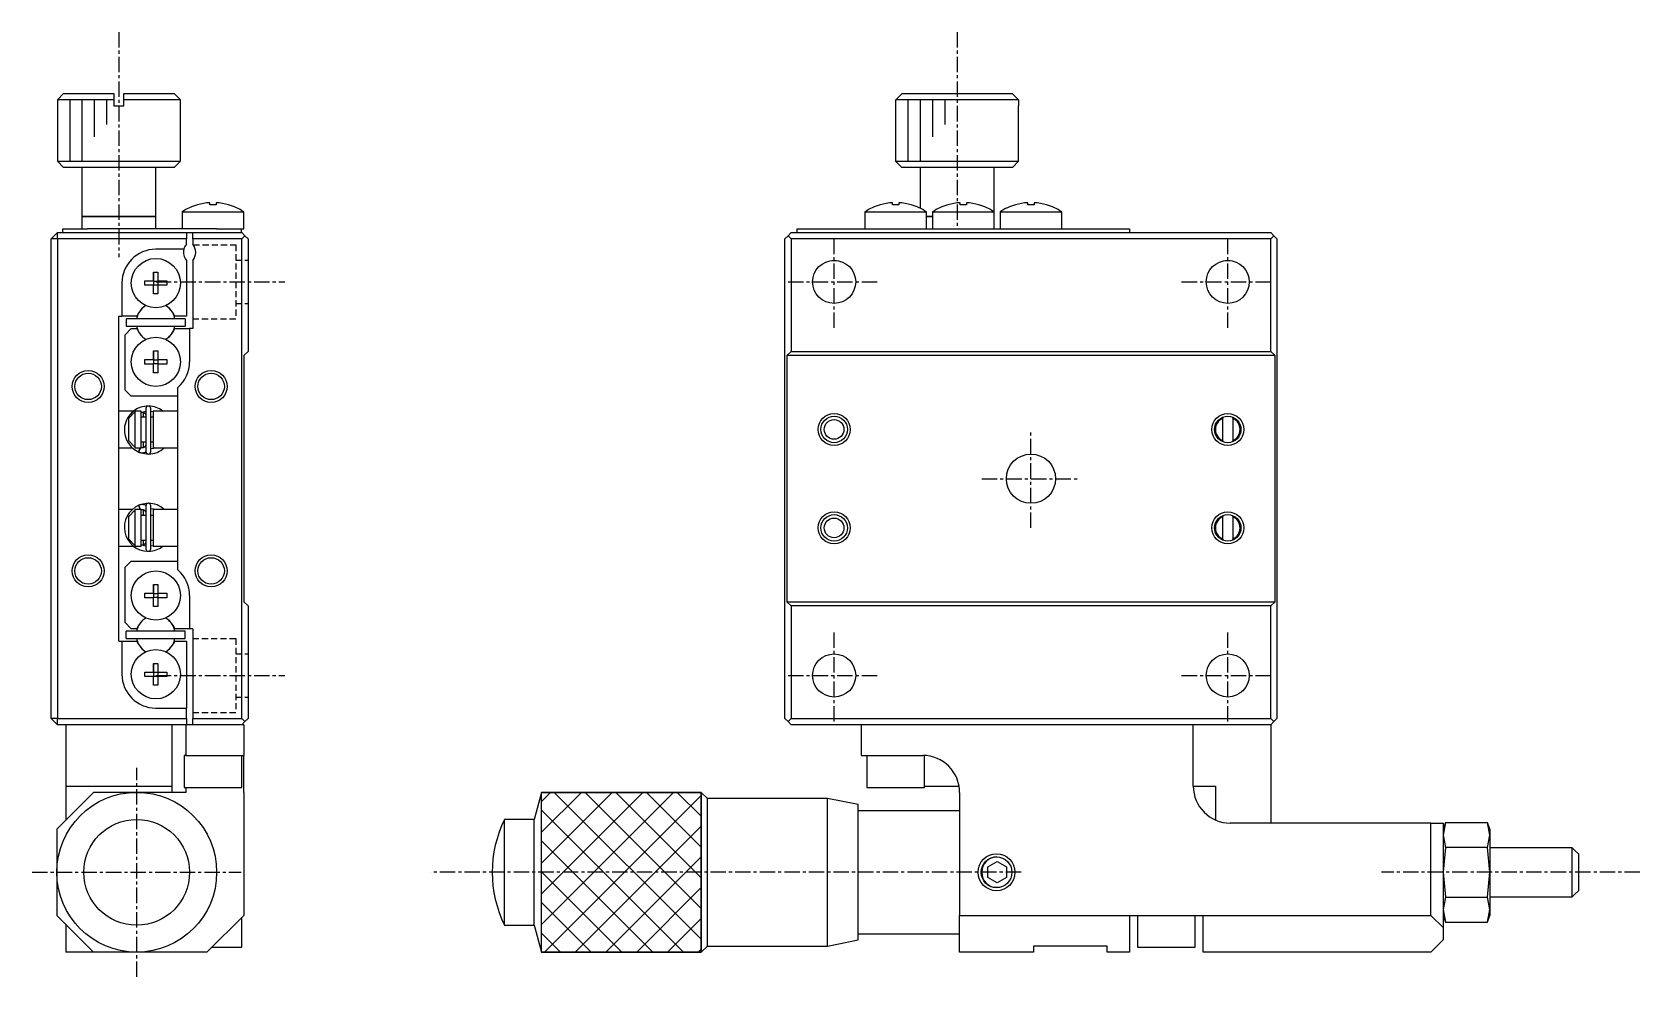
# Model space of a CAD drawing. Extents: x 10 to 343, y 10 to 226.
# Drawn here: x 212.5 to 343.2, y 117.1 to 193.9 of the extents above; entities that cross this region are included whole.
import ezdxf

# ---------------------------------------------------------------- set-up
doc = ezdxf.new("R2010")
doc.units = 0
doc.linetypes.add('CENTER', pattern=[2, 1.25, -0.25, 0.25, -0.25])
doc.linetypes.add('DASHED', pattern=[0.75, 0.5, -0.25])
doc.layers.get('0').update_dxf_attribs({"linetype": 'CONTINUOUS'})
doc.layers.add('CENTER', color=1, linetype='CENTER')

msp = doc.modelspace()

# ---------------------------------------------------------------- linework, layer by layer
at = {"color": 7, "linetype": 'CONTINUOUS'}
for p, q in [((215, 188.9), (214.5, 188.4)), ((219.1, 188.4), (214.5, 188.4)), ((214.5, 188.4), (214.5, 183.4)), ((215, 188.9), (219.1, 188.9)), ((219.1, 188.9), (219.1, 188.4)), ((219.1, 188.4), (219.1, 187.9)), ((219.9, 188.9), (224, 188.9)), ((219.9, 188.4), (219.9, 188.9)), ((224.5, 188.4), (219.9, 188.4)), ((219.9, 187.9), (219.9, 188.4)), ((224.5, 188.4), (224, 188.9)), ((224.5, 183.4), (224.5, 188.4)), ((282.666029, 188.4), (283.167817, 188.9)), ((282.666029, 187.9), (282.666029, 188.4)), ((292.633978, 188.4), (282.666029, 188.4)), ((283.167817, 188.9), (292.13219, 188.9)), ((292.13219, 188.9), (292.633978, 188.4)), ((292.633978, 188.4), (292.633978, 187.9)), ((219.1, 187.9), (219.9, 187.9)), ((282.650003, 187.9), (282.666029, 187.9)), ((282.650003, 187.9), (282.650003, 183.4)), ((292.633978, 187.9), (292.650003, 187.9)), ((292.650003, 183.4), (292.650003, 187.9)), ((214.5, 183.4), (224.5, 183.4)), ((214.5, 183.4), (215, 182.9)), ((224, 182.9), (224.5, 183.4)), ((282.650003, 183.4), (292.650003, 183.4)), ((282.650003, 183.4), (283.150003, 182.9)), ((292.150003, 182.9), (292.650003, 183.4)), ((224, 182.9), (215, 182.9)), ((216.5, 182.9), (216.5, 178.9)), ((222.5, 178.9), (222.5, 182.9)), ((292.150003, 182.9), (283.150003, 182.9)), ((284.650003, 182.9), (284.650003, 179.581129)), ((290.650003, 179.291657), (290.650003, 182.9)), ((224.65, 179.291657), (229.65, 179.291657)), ((224.65, 179.291657), (224.65, 177.9)), ((225.89141, 179.862581), (225.888067, 179.869436)), ((226.89, 179.862581), (226.89, 180.034953)), ((227.41, 179.862581), (226.89, 179.862581)), ((227.41, 180.034953), (227.41, 179.862581)), ((228.411933, 179.869436), (228.40859, 179.862581)), ((229.65, 177.9), (229.65, 179.291657)), ((280.150003, 179.291657), (282.650003, 179.291657)), ((280.150003, 179.291657), (280.150003, 177.9)), ((281.391414, 179.862581), (281.388071, 179.869436)), ((282.390003, 179.862581), (282.390003, 180.034953)), ((282.910003, 179.862581), (282.390003, 179.862581)), ((282.650003, 179.291657), (285.150003, 179.291657)), ((282.910003, 180.034953), (282.910003, 179.862581)), ((283.911936, 179.869436), (283.908593, 179.862581)), ((285.150003, 177.9), (285.150003, 179.291657)), ((285.650003, 179.291657), (288.150003, 179.291657)), ((285.650003, 179.291657), (285.650003, 177.9)), ((286.891414, 179.862581), (286.888071, 179.869436)), ((287.890003, 179.862581), (287.890003, 180.034953)), ((288.410003, 179.862581), (287.890003, 179.862581)), ((288.150003, 179.291657), (290.650003, 179.291657)), ((288.410003, 180.034953), (288.410003, 179.862581)), ((289.411936, 179.869436), (289.408593, 179.862581)), ((290.650003, 177.9), (290.650003, 179.291657)), ((291.150003, 179.291657), (293.650003, 179.291657)), ((291.150003, 179.291657), (291.150003, 177.9)), ((292.391414, 179.862581), (292.388071, 179.869436)), ((293.390003, 179.862581), (293.390003, 180.034953)), ((293.910003, 179.862581), (293.390003, 179.862581)), ((293.650003, 179.291657), (296.150003, 179.291657)), ((293.910003, 180.034953), (293.910003, 179.862581)), ((294.911936, 179.869436), (294.908593, 179.862581)), ((296.150003, 177.9), (296.150003, 179.291657)), ((214.95, 177.6), (214.95, 177.9)), ((214.95, 177.9), (216.95, 177.9)), ((216.5, 178.9), (222.5, 178.9)), ((222.5, 178.9), (216.5, 178.9)), ((216.5, 178.9), (216.5, 177.9)), ((226.075, 177.9), (216.95, 177.9)), ((222.5, 177.9), (222.5, 178.9)), ((227.45, 177.9), (226.075, 177.9)), ((227.45, 177.9), (229.45, 177.9)), ((229.45, 177.9), (229.65, 177.9)), ((229.45, 177.9), (229.45, 177.6)), ((274.650003, 177.9), (301.650003, 177.9)), ((274.650003, 177.6), (274.650003, 177.9)), ((285.150003, 178.9), (285.650003, 178.9)), ((285.650003, 178.9), (285.150003, 178.9)), ((301.650003, 177.9), (301.650003, 177.6)), ((214.5, 177.6), (214, 177.1)), ((214.5, 177.1), (214, 177.1)), ((214, 138.1), (214, 177.1)), ((214.5, 177.1), (214.5, 177.6)), ((214.5, 177.6), (225, 177.6)), ((225, 177.1), (214.5, 177.1)), ((214.5, 177.1), (214.5, 138.1)), ((225, 177.6), (225.5, 177.6)), ((225, 177.6), (225, 177.1)), ((225, 176.661438), (225, 177.1)), ((225.5, 177.6), (229.5, 177.6)), ((225.5, 177.1), (225.5, 177.6)), ((225.5, 177.1), (225.5, 176.661438)), ((229.5, 177.1), (225.5, 177.1)), ((229.5, 177.6), (229.75, 177.35)), ((229.75, 177.35), (229.5, 177.1)), ((229.5, 138.1), (229.5, 177.1)), ((229.75, 177.35), (230, 177.1)), ((230, 177.1), (230, 167.95)), ((273.900003, 177.35), (273.650003, 177.1)), ((273.650003, 138.1), (273.650003, 177.1)), ((274.150003, 177.6), (273.900003, 177.35)), ((273.900003, 177.35), (274.150003, 177.1)), ((274.150003, 177.6), (313.150003, 177.6)), ((313.150003, 177.1), (274.150003, 177.1)), ((274.150003, 177.1), (274.150003, 167.95)), ((313.400003, 177.35), (313.150003, 177.6)), ((313.400003, 177.35), (313.150003, 177.1)), ((313.150003, 167.95), (313.150003, 177.1)), ((313.650003, 177.1), (313.400003, 177.35)), ((313.650003, 177.1), (313.650003, 138.1)), ((224.781754, 176.25), (222.5, 176.25)), ((225, 175.338562), (225, 170.8)), ((225.5, 175.338562), (225.5, 169.8)), ((277.45025, 175.338562), (277.849757, 175.338562)), ((309.45025, 175.338562), (309.849757, 175.338562)), ((222.32, 174.386361), (222.68, 174.386361)), ((222.32, 173.68), (222.32, 174.386361)), ((222.32, 174.386361), (222.32, 173.68)), ((222.68, 174.386361), (222.68, 173.68)), ((219.75, 173.5), (219.75, 170.8)), ((221.613639, 173.32), (221.613639, 173.68)), ((221.613639, 173.68), (222.32, 173.68)), ((222.32, 173.32), (221.613639, 173.32)), ((222.330372, 173.669628), (222.32, 173.68)), ((222.330372, 173.330372), (222.32, 173.32)), ((222.32, 172.613639), (222.32, 173.32)), ((222.32, 172.613639), (222.32, 173.32)), ((222.68, 172.613639), (222.32, 172.613639)), ((222.330372, 173.669628), (222.669628, 173.669628)), ((222.330372, 173.330372), (222.330372, 173.669628)), ((222.669628, 173.330372), (222.330372, 173.330372)), ((222.669628, 173.669628), (222.68, 173.68)), ((222.669628, 173.669628), (222.669628, 173.330372)), ((222.669628, 173.330372), (222.68, 173.32)), ((222.68, 173.68), (223.386361, 173.68)), ((222.68, 173.32), (222.68, 172.613639)), ((223.386361, 173.32), (222.68, 173.32)), ((223.386361, 173.68), (223.386361, 173.32)), ((219.5, 170.8), (219.75, 170.8)), ((219.5, 144.4), (219.5, 170.8)), ((220.949194, 170.8), (219.75, 170.8)), ((220.1, 170.6), (220.1, 170)), ((224.9, 170.6), (220.1, 170.6)), ((220.1, 170), (224.9, 170)), ((221.09936, 171.060095), (220.949194, 170.8)), ((224.050806, 170.8), (223.90064, 171.060095)), ((225, 170.8), (224.050806, 170.8)), ((224.9, 170.6), (224.9, 170)), ((220.5, 169.8), (220, 169.3)), ((220, 164.8), (220, 169.3)), ((220.5, 169.8), (220.949194, 169.8)), ((220.949194, 169.8), (221.09936, 169.539905)), ((223.90064, 169.539905), (224.050806, 169.8)), ((224.050806, 169.8), (225.25, 169.8)), ((225.25, 169.8), (225.25, 167.1)), ((225.5, 169.8), (225.25, 169.8)), ((222.32, 167.986361), (222.68, 167.986361)), ((222.32, 167.28), (222.32, 167.986361)), ((222.32, 167.986361), (222.32, 167.28)), ((222.68, 167.986361), (222.68, 167.28)), ((229.65, 167.6), (230, 167.95)), ((229.65, 167.6), (229.65, 147.6)), ((273.800003, 167.6), (274.150003, 167.95)), ((313.500003, 167.6), (273.800003, 167.6)), ((273.800003, 167.6), (273.800003, 147.6)), ((274.150003, 167.95), (313.150003, 167.95)), ((313.150003, 167.95), (313.500003, 167.6)), ((313.500003, 147.6), (313.500003, 167.6)), ((221.613639, 166.92), (221.613639, 167.28)), ((221.613639, 167.28), (222.32, 167.28)), ((222.32, 166.92), (221.613639, 166.92)), ((222.330372, 167.269628), (222.32, 167.28)), ((222.330372, 166.930372), (222.32, 166.92)), ((222.32, 166.213639), (222.32, 166.92)), ((222.32, 166.213639), (222.32, 166.92)), ((222.68, 166.213639), (222.32, 166.213639)), ((222.330372, 167.269628), (222.669628, 167.269628)), ((222.330372, 166.930372), (222.330372, 167.269628)), ((222.669628, 166.930372), (222.330372, 166.930372)), ((222.669628, 167.269628), (222.68, 167.28)), ((222.669628, 167.269628), (222.669628, 166.930372)), ((222.669628, 166.930372), (222.68, 166.92)), ((222.68, 167.28), (223.386361, 167.28)), ((222.68, 166.92), (222.68, 166.213639)), ((223.386361, 166.92), (222.68, 166.92)), ((223.386361, 167.28), (223.386361, 166.92)), ((220, 164.8), (220.5, 164.3)), ((224.3, 150.179062), (224.3, 165.020938)), ((224.3, 164.3), (220.5, 164.3)), ((220.708355, 163.1), (219.5, 163.1)), ((220.3, 162.516515), (220.8, 163.045683)), ((220.3, 160.683485), (220.3, 162.516515)), ((220.709259, 163.1), (220.709134, 163.1)), ((220.709665, 163.1), (220.709306, 163.1)), ((220.8, 163.1), (220.8, 163.045683)), ((221.3, 163.1), (220.8, 163.1)), ((220.8, 163.045683), (220.8, 160.154317)), ((221.125829, 163.343007), (221.121396, 163.342423)), ((221.185107, 163.368088), (221.129943, 163.347361)), ((221.286496, 162.97927), (221.300739, 162.984889)), ((221.299886, 162.985811), (221.693459, 163.091284)), ((221.3, 160.1), (221.3, 163.1)), ((221.693518, 162.6), (221.3, 162.6)), ((221.300739, 162.984889), (221.314755, 162.989592)), ((221.314755, 162.989592), (221.328999, 162.993573)), ((221.328999, 162.993573), (221.343435, 162.996821)), ((221.343435, 162.996821), (221.358025, 162.999325)), ((221.358025, 162.999325), (221.372729, 163.001076)), ((221.372729, 163.001076), (221.387508, 163.002068)), ((221.387508, 163.002068), (221.402323, 163.002299)), ((221.402323, 163.002299), (221.417133, 163.001766)), ((221.417133, 163.001766), (221.431899, 163.000472)), ((221.431899, 163.000472), (221.44658, 162.998419)), ((221.44658, 162.998419), (221.461137, 162.995614)), ((221.461137, 162.995614), (221.47553, 162.992066)), ((221.47553, 162.992066), (221.489722, 162.987786)), ((221.489722, 162.987786), (221.503675, 162.982786)), ((221.5, 162.6), (221.5, 162.984574)), ((221.503675, 162.982786), (221.517353, 162.977081)), ((221.517353, 162.977081), (221.53072, 162.970689)), ((221.53072, 162.970689), (221.543742, 162.963628)), ((221.543742, 162.963628), (221.556387, 162.95592)), ((221.556387, 162.95592), (221.568624, 162.947585)), ((221.568624, 162.947585), (221.580423, 162.938649)), ((221.580423, 162.938649), (221.591756, 162.929135)), ((221.591756, 162.929135), (221.602596, 162.919071)), ((221.602596, 162.919071), (221.612919, 162.908482)), ((221.612919, 162.908482), (221.622701, 162.897398)), ((221.622701, 162.897398), (221.631921, 162.885847)), ((221.631921, 162.885847), (221.640558, 162.873859)), ((221.640558, 162.873859), (221.648593, 162.861465)), ((221.648593, 162.861465), (221.65601, 162.848696)), ((221.65601, 162.848696), (221.662793, 162.835583)), ((221.662793, 162.835583), (221.668927, 162.822159)), ((221.668927, 162.822159), (221.674401, 162.808455)), ((221.674401, 162.808455), (221.679203, 162.794506)), ((221.679203, 162.794506), (221.683323, 162.780344)), ((221.683323, 162.780344), (221.686754, 162.766002)), ((221.686754, 162.766002), (221.689488, 162.751514)), ((221.689488, 162.751514), (221.691521, 162.736914)), ((221.691521, 162.736914), (221.692849, 162.722236)), ((221.692849, 162.722236), (221.693469, 162.707514)), ((221.693469, 162.707514), (221.693518, 162.702191)), ((221.693518, 163.303078), (221.693518, 159.803078)), ((222.093518, 159.803078), (222.093518, 163.303078)), ((222.3, 162.6), (222.093518, 162.6)), ((222.093572, 163.090971), (222.300119, 163.049766)), ((222.3, 163.1), (222.3, 160.1)), ((224.3, 163.1), (222.3, 163.1)), ((309.250003, 162.598389), (309.250003, 162.516515)), ((309.250003, 160.683485), (309.250003, 162.516515)), ((310.050003, 162.516515), (310.050003, 162.598389)), ((310.050003, 162.516515), (310.050003, 160.683485)), ((219.5, 160.1), (220.595166, 160.1)), ((220.8, 160.154317), (220.3, 160.683485)), ((220.596074, 160.1), (220.596202, 160.1)), ((220.8, 160.154317), (220.8, 160.1)), ((220.8, 160.1), (221.3, 160.1)), ((221.12055, 159.764139), (221.129981, 159.760103)), ((221.121133, 159.763794), (221.189289, 159.997529)), ((221.126067, 159.782384), (221.125513, 159.7754)), ((221.125513, 159.7754), (221.125529, 159.76957)), ((221.125529, 159.76957), (221.126115, 159.764934)), ((221.127186, 159.790473), (221.126067, 159.782384)), ((221.126115, 159.764934), (221.127342, 159.76138)), ((221.128864, 159.799612), (221.127186, 159.790473)), ((221.127342, 159.76138), (221.129186, 159.75921)), ((221.131089, 159.809739), (221.128864, 159.799612)), ((221.129186, 159.75921), (221.129943, 159.758795)), ((221.129943, 159.758795), (221.160294, 159.746726)), ((221.133846, 159.820782), (221.131089, 159.809739)), ((221.137114, 159.832666), (221.133846, 159.820782)), ((221.140873, 159.84531), (221.137114, 159.832666)), ((221.145096, 159.858625), (221.140873, 159.84531)), ((221.149754, 159.872521), (221.145096, 159.858625)), ((221.154814, 159.886901), (221.149754, 159.872521)), ((221.160243, 159.901667), (221.154814, 159.886901)), ((221.166002, 159.916716), (221.160243, 159.901667)), ((221.160294, 159.746726), (221.19291, 159.735563)), ((221.172052, 159.931946), (221.166002, 159.916716)), ((221.178352, 159.94725), (221.172052, 159.931946)), ((221.184857, 159.962525), (221.178352, 159.94725)), ((221.182947, 159.738523), (221.869207, 159.604539)), ((221.191523, 159.977663), (221.184857, 159.962525)), ((221.189289, 159.997529), (221.246472, 160.100059)), ((221.198304, 159.992562), (221.191523, 159.977663)), ((221.19291, 159.735563), (221.22603, 159.726048)), ((221.205153, 160.007118), (221.198304, 159.992562)), ((221.212024, 160.021231), (221.205153, 160.007118)), ((221.218868, 160.034804), (221.212024, 160.021231)), ((221.225639, 160.047743), (221.218868, 160.034804)), ((221.23229, 160.059959), (221.225639, 160.047743)), ((221.22603, 159.726048), (221.259573, 159.718204)), ((221.238775, 160.071369), (221.23229, 160.059959)), ((221.24505, 160.081893), (221.238775, 160.071369)), ((221.25107, 160.091458), (221.24505, 160.081893)), ((221.256796, 160.1), (221.25107, 160.091458)), ((221.259573, 159.718204), (221.293456, 159.71205)), ((221.283976, 160.126719), (221.26353, 160.135613)), ((221.293685, 160.123941), (221.286496, 160.126886)), ((221.293456, 159.71205), (221.327596, 159.7076)), ((221.307611, 160.118862), (221.293685, 160.123941)), ((221.3, 160.6), (221.693518, 160.6)), ((221.32178, 160.114503), (221.307611, 160.118862)), ((221.336154, 160.110876), (221.32178, 160.114503)), ((221.327596, 159.7076), (221.361911, 159.704864)), ((221.350695, 160.107993), (221.336154, 160.110876)), ((221.365364, 160.105862), (221.350695, 160.107993)), ((221.361911, 159.704864), (221.396315, 159.703849)), ((221.38012, 160.104488), (221.365364, 160.105862)), ((221.394924, 160.103877), (221.38012, 160.104488)), ((221.409737, 160.104029), (221.394924, 160.103877)), ((221.396315, 159.703849), (221.430727, 159.704557)), ((221.424517, 160.104942), (221.409737, 160.104029)), ((221.439226, 160.106613), (221.424517, 160.104942)), ((221.430727, 159.704557), (221.465061, 159.706985)), ((221.453823, 160.109036), (221.439226, 160.106613)), ((221.468271, 160.112202), (221.453823, 160.109036)), ((221.465061, 159.706985), (221.499234, 159.711128)), ((221.482532, 160.116103), (221.468271, 160.112202)), ((221.496569, 160.120723), (221.482532, 160.116103)), ((221.510345, 160.12605), (221.496569, 160.120723)), ((221.499234, 159.711128), (221.533164, 159.716976)), ((221.5, 160.12167), (221.5, 160.6)), ((221.523828, 160.132067), (221.510345, 160.12605)), ((221.536982, 160.138756), (221.523828, 160.132067)), ((221.533164, 159.716976), (221.566767, 159.724514)), ((221.549777, 160.146098), (221.536982, 160.138756)), ((221.562181, 160.15407), (221.549777, 160.146098)), ((221.574165, 160.162652), (221.562181, 160.15407)), ((221.566767, 159.724514), (221.599961, 159.733725)), ((221.585702, 160.171819), (221.574165, 160.162652)), ((221.596764, 160.181546), (221.585702, 160.171819)), ((221.607327, 160.191808), (221.596764, 160.181546)), ((221.599961, 159.733725), (221.632666, 159.744587)), ((221.617367, 160.202578), (221.607327, 160.191808)), ((221.626863, 160.213827), (221.617367, 160.202578)), ((221.635792, 160.225529), (221.626863, 160.213827)), ((221.632666, 159.744587), (221.664801, 159.757074)), ((221.644137, 160.237653), (221.635792, 160.225529)), ((221.651878, 160.25017), (221.644137, 160.237653)), ((221.659, 160.26305), (221.651878, 160.25017)), ((221.665488, 160.27626), (221.659, 160.26305)), ((221.664801, 159.757074), (221.696115, 159.771073)), ((221.671327, 160.289771), (221.665488, 160.27626)), ((221.676506, 160.303549), (221.671327, 160.289771)), ((221.681013, 160.317563), (221.676506, 160.303549)), ((221.68484, 160.33178), (221.681013, 160.317563)), ((221.687977, 160.346167), (221.68484, 160.33178)), ((221.690417, 160.36069), (221.687977, 160.346167)), ((221.692157, 160.375316), (221.690417, 160.36069)), ((221.693191, 160.390011), (221.692157, 160.375316)), ((221.693518, 160.403965), (221.693191, 160.390011)), ((222.093518, 160.6), (222.3, 160.6)), ((222.328291, 160.064396), (222.093569, 160.014898)), ((222.3, 160.1), (224.3, 160.1)), ((222.434811, 160.099767), (222.328291, 160.064396)), ((309.250003, 160.683485), (309.250003, 160.601611)), ((310.050003, 160.601611), (310.050003, 160.683485)), ((221.868027, 155.595444), (221.184035, 155.461901)), ((220.595027, 155.1), (219.5, 155.1)), ((220.3, 154.516515), (220.8, 155.045683)), ((220.3, 152.683485), (220.3, 154.516515)), ((220.596145, 155.1), (220.596025, 155.1)), ((220.8, 155.1), (220.8, 155.045683)), ((221.3, 155.1), (220.8, 155.1)), ((220.8, 155.045683), (220.8, 152.154317)), ((221.121133, 155.436206), (221.189289, 155.202471)), ((221.125513, 155.4246), (221.125529, 155.43043)), ((221.126067, 155.417616), (221.125513, 155.4246)), ((221.125529, 155.43043), (221.126115, 155.435066)), ((221.127186, 155.409527), (221.126067, 155.417616)), ((221.126115, 155.435066), (221.127342, 155.43862)), ((221.128864, 155.400388), (221.127186, 155.409527)), ((221.127342, 155.43862), (221.129186, 155.44079)), ((221.131089, 155.390261), (221.128864, 155.400388)), ((221.129186, 155.44079), (221.129943, 155.441205)), ((221.147669, 155.448455), (221.129943, 155.441205)), ((221.133846, 155.379218), (221.131089, 155.390261)), ((221.137114, 155.367334), (221.133846, 155.379218)), ((221.140873, 155.35469), (221.137114, 155.367334)), ((221.145096, 155.341375), (221.140873, 155.35469)), ((221.149754, 155.327479), (221.145096, 155.341375)), ((221.180043, 155.46025), (221.147669, 155.448455)), ((221.154814, 155.313099), (221.149754, 155.327479)), ((221.160243, 155.298333), (221.154814, 155.313099)), ((221.166002, 155.283284), (221.160243, 155.298333)), ((221.172052, 155.268054), (221.166002, 155.283284)), ((221.178352, 155.25275), (221.172052, 155.268054)), ((221.184857, 155.237475), (221.178352, 155.25275)), ((221.212954, 155.47041), (221.180043, 155.46025)), ((221.191523, 155.222337), (221.184857, 155.237475)), ((221.189289, 155.202471), (221.246472, 155.099941)), ((221.198304, 155.207438), (221.191523, 155.222337)), ((221.205153, 155.192882), (221.198304, 155.207438)), ((221.212024, 155.178769), (221.205153, 155.192882)), ((221.218868, 155.165196), (221.212024, 155.178769)), ((221.246322, 155.478909), (221.212954, 155.47041)), ((221.225639, 155.152257), (221.218868, 155.165196)), ((221.23229, 155.140041), (221.225639, 155.152257)), ((221.238775, 155.128631), (221.23229, 155.140041)), ((221.24505, 155.118107), (221.238775, 155.128631)), ((221.25107, 155.108542), (221.24505, 155.118107)), ((221.280067, 155.485727), (221.246322, 155.478909)), ((221.256796, 155.1), (221.25107, 155.108542)), ((221.314105, 155.490849), (221.280067, 155.485727)), ((221.286496, 155.073114), (221.300739, 155.078732)), ((221.3, 152.1), (221.3, 155.1)), ((221.693518, 154.6), (221.3, 154.6)), ((221.300739, 155.078732), (221.314755, 155.083435)), ((221.348355, 155.494261), (221.314105, 155.490849)), ((221.314755, 155.083435), (221.328999, 155.087417)), ((221.328999, 155.087417), (221.343435, 155.090665)), ((221.343435, 155.090665), (221.358025, 155.093169)), ((221.382732, 155.495956), (221.348355, 155.494261)), ((221.358025, 155.093169), (221.372729, 155.09492)), ((221.372729, 155.09492), (221.387508, 155.095912)), ((221.417153, 155.495928), (221.382732, 155.495956)), ((221.387508, 155.095912), (221.402323, 155.096143)), ((221.402323, 155.096143), (221.417133, 155.09561)), ((221.417133, 155.09561), (221.431899, 155.094315)), ((221.451534, 155.494178), (221.417153, 155.495928)), ((221.431899, 155.094315), (221.44658, 155.092263)), ((221.44658, 155.092263), (221.461137, 155.089458)), ((221.485791, 155.490709), (221.451534, 155.494178)), ((221.461137, 155.089458), (221.47553, 155.08591)), ((221.47553, 155.08591), (221.489722, 155.08163)), ((221.519841, 155.485529), (221.485791, 155.490709)), ((221.489722, 155.08163), (221.503675, 155.076629)), ((221.5, 154.6), (221.5, 155.078326)), ((221.503675, 155.076629), (221.517353, 155.070925)), ((221.517353, 155.070925), (221.53072, 155.064533)), ((221.553601, 155.47865), (221.519841, 155.485529)), ((221.53072, 155.064533), (221.543742, 155.057472)), ((221.543742, 155.057472), (221.556387, 155.049763)), ((221.586987, 155.470088), (221.553601, 155.47865)), ((221.556387, 155.049763), (221.568624, 155.041429)), ((221.568624, 155.041429), (221.580423, 155.032493)), ((221.580423, 155.032493), (221.591756, 155.022979)), ((221.619918, 155.459863), (221.586987, 155.470088)), ((221.591756, 155.022979), (221.602596, 155.012914)), ((221.602596, 155.012914), (221.612919, 155.002326)), ((221.612919, 155.002326), (221.622701, 154.991242)), ((221.652313, 155.447998), (221.619918, 155.459863)), ((221.622701, 154.991242), (221.631921, 154.979691)), ((221.631921, 154.979691), (221.640558, 154.967703)), ((221.640558, 154.967703), (221.648593, 154.955309)), ((221.648593, 154.955309), (221.65601, 154.94254)), ((221.684093, 155.434523), (221.652313, 155.447998)), ((221.65601, 154.94254), (221.662793, 154.929427)), ((221.662793, 154.929427), (221.668927, 154.916003)), ((221.668927, 154.916003), (221.674401, 154.902299)), ((221.674401, 154.902299), (221.679203, 154.88835)), ((221.679203, 154.88835), (221.683323, 154.874187)), ((221.683323, 154.874187), (221.686754, 154.859845)), ((221.696164, 155.428904), (221.684093, 155.434523)), ((221.686754, 154.859845), (221.689488, 154.845358)), ((221.689488, 154.845358), (221.691521, 154.830758)), ((221.691521, 154.830758), (221.692849, 154.81608)), ((221.692849, 154.81608), (221.693469, 154.801358)), ((221.693469, 154.801358), (221.693518, 154.796035)), ((221.693518, 155.396922), (221.693518, 151.896922)), ((222.093518, 151.896922), (222.093518, 155.396922)), ((222.3, 154.6), (222.093518, 154.6)), ((222.09354, 155.185106), (222.323207, 155.137084)), ((222.3, 155.1), (222.3, 152.1)), ((224.3, 155.1), (222.3, 155.1)), ((222.323207, 155.137084), (222.434259, 155.100439)), ((309.250003, 154.598389), (309.250003, 154.516515)), ((309.250003, 152.683485), (309.250003, 154.516515)), ((310.050003, 154.516515), (310.050003, 154.598389)), ((310.050003, 154.516515), (310.050003, 152.683485)), ((219.5, 152.1), (220.708676, 152.1)), ((220.8, 152.154317), (220.3, 152.683485)), ((220.8, 152.154317), (220.8, 152.1)), ((220.8, 152.1), (221.3, 152.1)), ((221.125225, 151.85682), (221.121396, 151.857577)), ((221.129943, 151.852639), (221.18784, 151.831023)), ((221.293685, 152.217785), (221.286496, 152.22073)), ((221.307611, 152.212706), (221.293685, 152.217785)), ((221.693426, 152.10872), (221.299819, 152.214216)), ((221.3, 152.6), (221.693518, 152.6)), ((221.32178, 152.208346), (221.307611, 152.212706)), ((221.336154, 152.20472), (221.32178, 152.208346)), ((221.350695, 152.201836), (221.336154, 152.20472)), ((221.365364, 152.199705), (221.350695, 152.201836)), ((221.38012, 152.198332), (221.365364, 152.199705)), ((221.394924, 152.197721), (221.38012, 152.198332)), ((221.409737, 152.197872), (221.394924, 152.197721)), ((221.424517, 152.198785), (221.409737, 152.197872)), ((221.439226, 152.200456), (221.424517, 152.198785)), ((221.453823, 152.202879), (221.439226, 152.200456)), ((221.468271, 152.206046), (221.453823, 152.202879)), ((221.482532, 152.209946), (221.468271, 152.206046)), ((221.496569, 152.214567), (221.482532, 152.209946)), ((221.510345, 152.219894), (221.496569, 152.214567)), ((221.5, 152.215422), (221.5, 152.6)), ((221.523828, 152.225911), (221.510345, 152.219894)), ((221.536982, 152.2326), (221.523828, 152.225911)), ((221.549777, 152.239942), (221.536982, 152.2326)), ((221.562181, 152.247914), (221.549777, 152.239942)), ((221.574165, 152.256496), (221.562181, 152.247914)), ((221.585702, 152.265663), (221.574165, 152.256496)), ((221.596764, 152.27539), (221.585702, 152.265663)), ((221.607327, 152.285652), (221.596764, 152.27539)), ((221.617367, 152.296421), (221.607327, 152.285652)), ((221.626863, 152.307671), (221.617367, 152.296421)), ((221.635792, 152.319373), (221.626863, 152.307671)), ((221.644137, 152.331497), (221.635792, 152.319373)), ((221.651878, 152.344014), (221.644137, 152.331497)), ((221.659, 152.356893), (221.651878, 152.344014)), ((221.665488, 152.370104), (221.659, 152.356893)), ((221.671327, 152.383615), (221.665488, 152.370104)), ((221.676506, 152.397393), (221.671327, 152.383615)), ((221.681013, 152.411407), (221.676506, 152.397393)), ((221.68484, 152.425624), (221.681013, 152.411407)), ((221.687977, 152.44001), (221.68484, 152.425624)), ((221.690417, 152.454534), (221.687977, 152.44001)), ((221.692157, 152.46916), (221.690417, 152.454534)), ((221.693191, 152.483854), (221.692157, 152.46916)), ((221.693518, 152.497809), (221.693191, 152.483854)), ((222.093518, 152.6), (222.3, 152.6)), ((222.30009, 152.150226), (222.093522, 152.109023)), ((222.3, 152.1), (224.3, 152.1)), ((309.250003, 152.683485), (309.250003, 152.601611)), ((310.050003, 152.601611), (310.050003, 152.683485)), ((220.5, 150.9), (220, 150.4)), ((220, 145.9), (220, 150.4)), ((220.5, 150.9), (224.3, 150.9)), ((221.613639, 147.92), (221.613639, 148.28)), ((221.613639, 148.28), (222.32, 148.28)), ((222.32, 147.92), (221.613639, 147.92)), ((222.32, 148.986361), (222.68, 148.986361)), ((222.32, 148.28), (222.32, 148.986361)), ((222.32, 148.986361), (222.32, 148.28)), ((222.330372, 148.269628), (222.32, 148.28)), ((222.330372, 147.930372), (222.32, 147.92)), ((222.32, 147.213639), (222.32, 147.92)), ((222.32, 147.213639), (222.32, 147.92)), ((222.330372, 148.269628), (222.669628, 148.269628)), ((222.330372, 147.930372), (222.330372, 148.269628)), ((222.669628, 147.930372), (222.330372, 147.930372)), ((222.669628, 148.269628), (222.68, 148.28)), ((222.669628, 148.269628), (222.669628, 147.930372)), ((222.669628, 147.930372), (222.68, 147.92)), ((222.68, 148.986361), (222.68, 148.28)), ((222.68, 148.28), (223.386361, 148.28)), ((222.68, 147.92), (222.68, 147.213639)), ((223.386361, 147.92), (222.68, 147.92)), ((223.386361, 148.28), (223.386361, 147.92)), ((225.25, 148.1), (225.25, 145.4)), ((222.68, 147.213639), (222.32, 147.213639)), ((230, 147.25), (229.65, 147.6)), ((230, 147.25), (230, 138.1)), ((274.150003, 147.25), (273.800003, 147.6)), ((273.800003, 147.6), (313.500003, 147.6)), ((274.150003, 147.25), (274.150003, 138.1)), ((313.150003, 147.25), (274.150003, 147.25)), ((313.500003, 147.6), (313.150003, 147.25)), ((313.150003, 138.1), (313.150003, 147.25)), ((220, 145.9), (220.5, 145.4)), ((220.1, 144.6), (220.1, 145.2)), ((224.9, 145.2), (220.1, 145.2)), ((220.949194, 145.4), (220.5, 145.4)), ((220.949194, 145.4), (221.09936, 145.660095)), ((223.90064, 145.660095), (224.050806, 145.4)), ((225.25, 145.4), (224.050806, 145.4)), ((224.9, 144.6), (224.9, 145.2)), ((225.5, 145.4), (225.25, 145.4)), ((225.5, 145.4), (225.5, 138.1)), ((219.5, 144.4), (219.75, 144.4)), ((219.75, 144.4), (219.75, 141.7)), ((219.75, 144.4), (220.949194, 144.4)), ((220.1, 144.6), (224.9, 144.6)), ((221.09936, 144.139905), (220.949194, 144.4)), ((224.050806, 144.4), (223.90064, 144.139905)), ((224.050806, 144.4), (225, 144.4)), ((225, 144.4), (225, 138.95)), ((222.32, 142.586361), (222.68, 142.586361)), ((222.32, 141.88), (222.32, 142.586361)), ((222.32, 142.586361), (222.32, 141.88)), ((222.68, 142.586361), (222.68, 141.88)), ((221.613639, 141.52), (221.613639, 141.88)), ((221.613639, 141.88), (222.32, 141.88)), ((222.32, 141.52), (221.613639, 141.52)), ((222.330372, 141.869628), (222.32, 141.88)), ((222.330372, 141.530372), (222.32, 141.52)), ((222.32, 140.813639), (222.32, 141.52)), ((222.32, 140.813639), (222.32, 141.52)), ((222.330372, 141.869628), (222.669628, 141.869628)), ((222.330372, 141.530372), (222.330372, 141.869628)), ((222.669628, 141.530372), (222.330372, 141.530372)), ((222.669628, 141.869628), (222.68, 141.88)), ((222.669628, 141.869628), (222.669628, 141.530372)), ((222.669628, 141.530372), (222.68, 141.52)), ((222.68, 141.88), (223.386361, 141.88)), ((222.68, 141.52), (222.68, 140.813639)), ((223.386361, 141.52), (222.68, 141.52)), ((223.386361, 141.88), (223.386361, 141.52)), ((222.68, 140.813639), (222.32, 140.813639)), ((222.5, 138.95), (225, 138.95)), ((225, 138.1), (225, 138.95)), ((214.5, 138.1), (214, 138.1)), ((214.5, 137.6), (214, 138.1)), ((214.5, 138.1), (225, 138.1)), ((214.5, 137.6), (214.5, 138.1)), ((225, 137.6), (214.5, 137.6)), ((215.2, 137.6), (215.2, 132.6)), ((223.8, 137.6), (223.8, 132.6)), ((224.95, 137.6), (224.95, 135.1)), ((225, 138.1), (225, 137.6)), ((225.5, 137.6), (225, 137.6)), ((225.5, 138.1), (229.5, 138.1)), ((225.5, 137.6), (225.5, 138.1)), ((229.5, 137.6), (225.5, 137.6)), ((229.5, 138.1), (229.75, 137.85)), ((229.75, 137.85), (229.5, 137.6)), ((229.65, 137.6), (229.5, 137.6)), ((229.65, 137.6), (229.65, 135.1)), ((230, 138.1), (229.75, 137.85)), ((273.650003, 138.1), (273.900003, 137.85)), ((274.150003, 138.1), (273.900003, 137.85)), ((273.900003, 137.85), (274.150003, 137.6)), ((274.150003, 138.1), (313.150003, 138.1)), ((279.850003, 137.6), (274.150003, 137.6)), ((279.850003, 137.6), (279.850003, 135.1)), ((306.850003, 137.6), (279.850003, 137.6)), ((306.850003, 132.6), (306.850003, 137.6)), ((313.150003, 137.6), (306.850003, 137.6)), ((313.150003, 138.1), (313.400003, 137.85)), ((313.150003, 137.6), (313.400003, 137.85)), ((313.150003, 137.6), (313.150003, 129.6)), ((313.400003, 137.85), (313.650003, 138.1)), ((224.95, 135.1), (224.8, 135.1)), ((224.8, 135.1), (224.8, 132.5)), ((224.95, 135.1), (229.65, 135.1)), ((229.5, 132.5), (229.5, 135.1)), ((229.65, 132.1), (229.65, 135.1)), ((279.850003, 135.1), (284.850003, 135.1)), ((280.300003, 135.1), (280.300003, 132.5)), ((285.000003, 132.5), (285.000003, 135.096248)), ((217.45, 132.1), (214.45, 129.1)), ((215.2, 132.6), (223.8, 132.6)), ((215.2, 132.6), (215.2, 129.85)), ((220.95, 132.1), (217.45, 132.1)), ((224.95, 132.1), (220.95, 132.1)), ((223.8, 132.6), (223.8, 132.1)), ((224.8, 132.5), (229.5, 132.5)), ((224.95, 132.5), (224.95, 132.1)), ((229.65, 132.1), (229.65, 122.1)), ((253.849996, 132.099999), (253.260508, 129.9)), ((253.849996, 132.099999), (266.849997, 132.099999)), ((253.849996, 119.100001), (253.849996, 132.099999)), ((266.849997, 125.600098), (266.849997, 132.099999)), ((267.349999, 131.599996), (266.849997, 132.099999)), ((266.849997, 132.099999), (266.849997, 119.100001)), ((280.300003, 132.5), (285.000003, 132.5)), ((285.000003, 132.6), (287.808043, 132.6)), ((287.850003, 132.1), (287.850003, 122.1)), ((306.850003, 132.6), (308.650003, 132.6)), ((308.650003, 132.6), (308.650003, 129.850455)), ((267.349999, 125.60009), (267.349999, 131.599996)), ((277.100004, 131.599996), (267.349999, 131.599996)), ((277.100004, 125.60009), (277.100004, 131.599996)), ((279.600003, 131.099997), (277.100004, 131.599996)), ((279.600003, 125.600083), (279.600003, 131.099997)), ((250.849997, 125.600065), (250.849997, 129.9)), ((253.260508, 129.9), (250.849997, 129.9)), ((253.260508, 125.600065), (253.260508, 129.9)), ((287.850003, 130.6), (279.600003, 130.6)), ((326.150003, 129.6), (309.850003, 129.6)), ((326.150003, 122.1), (326.150003, 129.6)), ((326.150003, 129.6), (327.150003, 129.6)), ((327.347076, 129.641452), (327.150003, 129.1)), ((327.150003, 129.6), (327.150003, 127.6)), ((327.347076, 129.641452), (327.150004, 128.631089)), ((327.347076, 129.641452), (330.752931, 129.641452)), ((330.950004, 128.631089), (330.752931, 129.641452)), ((330.950003, 129.1), (330.752931, 129.641452)), ((214.45, 129.1), (214.45, 125.6)), ((327.150004, 128.631089), (327.347076, 127.620726)), ((330.752931, 127.620726), (330.950004, 128.631089)), ((330.950003, 129.1), (330.950003, 128.631089)), ((330.950003, 128.631089), (330.950003, 125.6)), ((327.150003, 127.6), (327.150003, 123.6)), ((327.347076, 127.620726), (327.150004, 125.6)), ((330.752931, 127.620726), (327.347076, 127.620726)), ((330.950004, 125.6), (330.752931, 127.620726)), ((337.650003, 127.6), (330.950023, 127.6)), ((337.650003, 123.6), (337.650003, 127.6)), ((337.900003, 127.35), (337.650003, 127.6)), ((338.150003, 127.1), (337.900003, 127.35)), ((338.150003, 127.1), (338.150003, 124.1)), ((214.45, 125.6), (214.45, 122.1)), ((250.849997, 121.3), (250.849997, 125.600065)), ((253.260508, 121.3), (253.260508, 125.600065)), ((253.849996, 119.100001), (253.849996, 125.600098)), ((267.349999, 119.600004), (267.349999, 125.60009)), ((277.100004, 119.600004), (277.100004, 125.60009)), ((279.600003, 120.100003), (279.600003, 125.600083)), ((290.150003, 126.033013), (290.900003, 126.466025)), ((290.150003, 125.166987), (290.150003, 126.033013)), ((290.900003, 126.466025), (291.650003, 126.033013)), ((291.650003, 126.033013), (291.650003, 125.166987)), ((327.150004, 125.6), (327.347076, 123.579274)), ((330.752931, 123.579274), (330.950004, 125.6)), ((330.950003, 125.6), (330.950003, 122.568911)), ((290.900003, 124.733975), (290.150003, 125.166987)), ((291.650003, 125.166987), (290.900003, 124.733975)), ((327.150003, 123.6), (327.150003, 121.1)), ((327.347076, 123.579274), (327.150004, 122.568911)), ((327.347076, 123.579274), (330.752931, 123.579274)), ((330.950004, 122.568911), (330.752931, 123.579274)), ((330.950023, 123.6), (337.650003, 123.6)), ((337.650003, 123.6), (337.900003, 123.85)), ((337.900003, 123.85), (338.150003, 124.1)), ((214.45, 122.1), (217.45, 119.1)), ((226.65, 119.1), (229.65, 122.1)), ((229.5, 119.5), (229.5, 121.95)), ((287.850003, 122.1), (301.650003, 122.1)), ((287.850003, 119.1), (287.850003, 122.1)), ((301.650003, 122.1), (307.650003, 122.1)), ((301.650003, 122.1), (301.650003, 119.1)), ((302.300003, 122.1), (302.300003, 119.5)), ((307.000003, 119.5), (307.000003, 122.1)), ((307.650003, 122.1), (326.150003, 122.1)), ((307.650003, 119.1), (307.650003, 122.1)), ((326.150003, 122.1), (327.150003, 121.1)), ((327.150003, 122.1), (327.347076, 121.558548)), ((327.150004, 122.568911), (327.347076, 121.558548)), ((327.347076, 121.558548), (330.752931, 121.558548)), ((330.752931, 121.558548), (330.950004, 122.568911)), ((330.752931, 121.558548), (330.950003, 122.1)), ((330.950003, 122.568911), (330.950003, 122.1)), ((215.2, 121.35), (215.2, 119.1)), ((250.849997, 121.3), (253.260508, 121.3)), ((253.260508, 121.3), (253.849996, 119.100001)), ((279.600003, 120.6), (287.850003, 120.6)), ((327.150003, 121.1), (327.150003, 120.1)), ((217.45, 119.1), (215.2, 119.1)), ((220.95, 119.1), (217.45, 119.1)), ((226.65, 119.1), (220.95, 119.1)), ((227.05, 119.5), (229.5, 119.5)), ((266.849997, 119.100001), (253.849996, 119.100001)), ((266.849997, 119.100001), (267.349999, 119.600004)), ((267.349999, 119.600004), (277.100004, 119.600004)), ((277.100004, 119.600004), (279.600003, 120.100003)), ((293.850003, 119.1), (287.850003, 119.1)), ((299.850003, 119.6), (293.850003, 119.6)), ((293.850003, 119.6), (293.850003, 119.1)), ((299.850003, 119.1), (299.850003, 119.6)), ((301.650003, 119.1), (299.850003, 119.1)), ((302.300003, 119.5), (307.000003, 119.5)), ((326.150003, 119.1), (307.650003, 119.1)), ((327.150003, 120.1), (326.150003, 119.1))]:
    msp.add_line(p, q, dxfattribs=at)
at = {"color": 3, "linetype": 'CONTINUOUS'}
for p, q in [((215.5, 188.4), (215.5, 183.4)), ((216.5, 188.4), (216.5, 183.4)), ((217.5, 188.4), (217.5, 185.4)), ((218.5, 188.4), (218.5, 186.4)), ((283.650003, 188.4), (283.650003, 183.4)), ((284.650003, 188.4), (284.650003, 183.4)), ((285.650003, 188.4), (285.650003, 185.4)), ((286.650003, 188.4), (286.650003, 186.4)), ((253.849996, 125.600098), (253.849996, 132.099999)), ((266.849997, 132.099999), (253.849996, 132.099999)), ((253.849996, 131.349996), (254.599999, 132.099999)), ((253.849996, 128.849996), (257.099999, 132.099999)), ((253.849996, 126.349996), (259.599999, 132.099999)), ((253.849996, 123.849996), (262.099999, 132.099999)), ((253.849996, 121.349996), (264.599999, 132.099999)), ((254.900001, 132.099999), (266.849997, 120.150003)), ((257.400001, 132.099999), (266.849997, 122.650003)), ((259.900001, 132.099999), (266.849997, 125.150003)), ((262.400001, 132.099999), (266.849997, 127.650003)), ((264.900001, 132.099999), (266.849997, 130.150003)), ((254.100001, 119.100001), (266.849997, 131.849997)), ((253.849996, 130.650004), (265.399999, 119.100001)), ((253.849996, 128.150004), (262.899999, 119.100001)), ((256.600001, 119.100001), (266.849997, 129.349997)), ((259.100001, 119.100001), (266.849997, 126.849997)), ((253.849996, 125.650004), (260.399999, 119.100001)), ((266.849997, 119.100001), (266.849997, 125.600098)), ((261.600001, 119.100001), (266.849997, 124.349997)), ((253.849996, 123.150004), (257.899999, 119.100001)), ((264.100001, 119.100001), (266.849997, 121.849997)), ((253.849996, 120.650004), (255.399999, 119.100001)), ((253.849996, 119.100001), (266.849997, 119.100001)), ((266.600001, 119.100001), (266.849997, 119.349997))]:
    msp.add_line(p, q, dxfattribs=at)
at = {"color": 3, "linetype": 'DASHED'}
for p, q in [((225.55, 176.6), (229, 176.6)), ((229, 176.6), (229, 170.6)), ((229, 175.35), (230, 175.35)), ((229, 171.85), (230, 171.85)), ((225.5, 170.6), (229, 170.6)), ((225.5, 144.6), (229, 144.6)), ((229, 144.6), (229, 138.6)), ((229, 143.35), (230, 143.35)), ((229, 139.85), (230, 139.85)), ((225.5, 138.6), (229, 138.6))]:
    msp.add_line(p, q, dxfattribs=at)
at = {"color": 7, "linetype": 'CONTINUOUS'}
for centre, radius in [((222.5, 173.5), 2), ((277.650003, 173.6), 1.75), ((309.650003, 173.6), 1.75), ((222.5, 167.1), 2), ((217, 165.1), 1.075), ((227, 165.1), 1.075), ((277.650003, 161.6), 1.075), ((277.650003, 161.6), 0.8), ((309.650003, 161.6), 1.075), ((293.650003, 157.6), 2), ((277.650003, 153.6), 1.075), ((277.650003, 153.6), 0.8), ((309.650003, 153.6), 1.075), ((217, 150.1), 1.075), ((227, 150.1), 1.075), ((222.5, 148.1), 2), ((222.5, 141.7), 2), ((277.650003, 141.6), 1.75), ((309.650003, 141.6), 1.75), ((220.95, 125.6), 6.499999), ((220.95, 125.6), 4.3), ((290.850003, 125.6), 1.25)]:
    msp.add_circle(centre, radius, dxfattribs=at)
at = {"color": 3, "linetype": 'CONTINUOUS'}
for centre, radius in [((217, 165.1), 1.3), ((227, 165.1), 1.3), ((277.650003, 161.6), 1.3), ((309.650003, 161.6), 1.3), ((277.650003, 153.6), 1.3), ((309.650003, 153.6), 1.3), ((217, 150.1), 1.3), ((227, 150.1), 1.3), ((290.850003, 125.6), 1.5)]:
    msp.add_circle(centre, radius, dxfattribs=at)
at = {"color": 7, "linetype": 'CONTINUOUS'}
for centre, radius, start, end in [((227.15, 175.55), 4.5, 106.285843, 123.748989), ((227.15, 175.55), 4.492483, 93.317816, 106.26943), ((227.15, 175.55), 4.492483, 73.73057, 86.682184), ((227.15, 175.55), 4.5, 56.251011, 73.714157), ((282.650003, 175.55), 4.5, 106.285843, 123.748989), ((282.650003, 175.55), 4.492483, 93.317816, 106.26943), ((282.650003, 175.55), 4.492483, 73.73057, 86.682184), ((282.650003, 175.55), 4.5, 56.251011, 73.714157), ((288.150003, 175.55), 4.5, 106.285843, 123.748989), ((288.150003, 175.55), 4.492483, 93.317816, 106.26943), ((288.150003, 175.55), 4.492483, 73.73057, 86.682184), ((288.150003, 175.55), 4.5, 56.251011, 73.714157), ((293.650003, 175.55), 4.5, 106.285843, 123.748989), ((293.650003, 175.55), 4.492483, 93.317816, 106.26943), ((293.650003, 175.55), 4.492483, 73.73057, 86.682184), ((293.650003, 175.55), 4.5, 56.251011, 73.714157), ((225.75, 176), 1, 138.590378, 165.522488), ((224.75, 176), 1, 318.590378, 41.409622), ((222.5, 173.5), 2.75, 90, 180), ((225.75, 176), 1, 165.522488, 221.409622), ((222.5, 170.299999), 1.5875, 135.000249, 169.10691), ((222.614905, 170.185095), 1.75, 121.881533, 150), ((222.5, 170.299999), 1.5875, 120.433182, 135.000249), ((222.5, 170.299999), 1.5875, 44.999751, 59.566818), ((222.385095, 170.185095), 1.75, 30, 58.118467), ((222.5, 170.299999), 1.5875, 10.89309, 44.999751), ((222.5, 170.299999), 1.5875, 190.893016, 225.000249), ((222.5, 170.299999), 1.5875, 314.999751, 349.106984), ((222.614905, 170.414905), 1.75, 210, 238.118467), ((222.5, 170.299999), 1.5875, 225.000249, 239.566737), ((222.5, 170.299999), 1.5875, 300.433263, 314.999751), ((222.385095, 170.414905), 1.75, 301.881533, 330), ((222.5, 167.1), 2.75, 310.885193, 0), ((221.895186, 161.547306), 1.95449, 90.807854, 125.46878), ((221.893518, 163.303078), 0.2, 0, 180), ((221.894149, 161.555904), 1.945793, 52.533808, 89.180643), ((221.893523, 161.553076), 1.948828, 125.527392, 246.941699), ((309.650003, 161.6), 1, 113.578178, 246.421822), ((309.650003, 161.6), 1, 293.578178, 66.421822), ((221.893518, 159.803078), 0.2, 180, 0), ((221.891696, 161.557205), 1.952902, 270.843123, 311.731914), ((221.893518, 155.396922), 0.2, 0, 180), ((221.891772, 153.642988), 1.952708, 48.275844, 89.150244), ((221.893916, 153.647068), 1.948849, 113.070586, 269.197143), ((309.650003, 153.6), 1, 113.578178, 246.421822), ((309.650003, 153.6), 1, 293.578178, 66.421822), ((221.893518, 151.896922), 0.2, 180, 0), ((221.894835, 153.642089), 1.943782, 270.705552, 307.486733), ((222.5, 148.1), 2.75, 0, 49.114807), ((222.5, 144.900001), 1.5875, 134.999751, 169.106984), ((222.614905, 144.785095), 1.75, 121.881533, 150), ((222.5, 144.900001), 1.5875, 120.433263, 134.999751), ((222.5, 144.900001), 1.5875, 45.000249, 59.566737), ((222.385095, 144.785095), 1.75, 30, 58.118467), ((222.5, 144.900001), 1.5875, 10.893016, 45.000249), ((222.5, 144.900001), 1.5875, 190.89309, 224.999751), ((222.614905, 145.014905), 1.75, 210, 238.118467), ((222.5, 144.900001), 1.5875, 224.999751, 239.566818), ((222.5, 144.900001), 1.5875, 300.433182, 315.000249), ((222.385095, 145.014905), 1.75, 301.881533, 330), ((222.5, 144.900001), 1.5875, 315.000249, 349.10691), ((222.5, 141.7), 2.75, 180, 270), ((284.850003, 132.1), 3, 0, 90), ((309.850003, 132.6), 3, 180, 270), ((259.594998, 125.599998), 9.745001, 153.816202, 206.183785), ((290.900003, 125.6), 1.25, 91.145944, 268.854061)]:
    msp.add_arc(centre, radius, start, end, dxfattribs=at)
at = {"color": 3, "linetype": 'CONTINUOUS'}
msp.add_arc((290.900003, 125.6), 1.25, 91.145968, 268.854034, dxfattribs=at)
at = {"layer": 'CENTER', "color": 1, "linetype": 'CENTER'}
for p, q in [((219.5, 193.9), (219.5, 175.6)), ((287.650003, 193.9), (287.650003, 178.014572)), ((277.650003, 169.85), (277.650003, 177.35)), ((309.650003, 169.85), (309.650003, 177.35)), ((222.5, 173.6), (233, 173.6)), ((273.900003, 173.6), (281.400003, 173.6)), ((305.900003, 173.6), (313.400003, 173.6)), ((293.650003, 153.6), (293.650003, 161.6)), ((289.650003, 157.6), (297.650003, 157.6)), ((277.650003, 137.85), (277.650003, 145.35)), ((309.650003, 137.85), (309.650003, 145.35)), ((222.5, 141.6), (233, 141.6)), ((273.900003, 141.6), (281.400003, 141.6)), ((305.900003, 141.6), (313.400003, 141.6)), ((220.95, 117.100001), (220.95, 134.099999)), ((212.450001, 125.6), (229.449999, 125.6)), ((292.850003, 125.6), (244.849996, 125.6)), ((343.150003, 125.6), (322.150003, 125.6))]:
    msp.add_line(p, q, dxfattribs=at)

doc.saveas('drawing.dxf')
